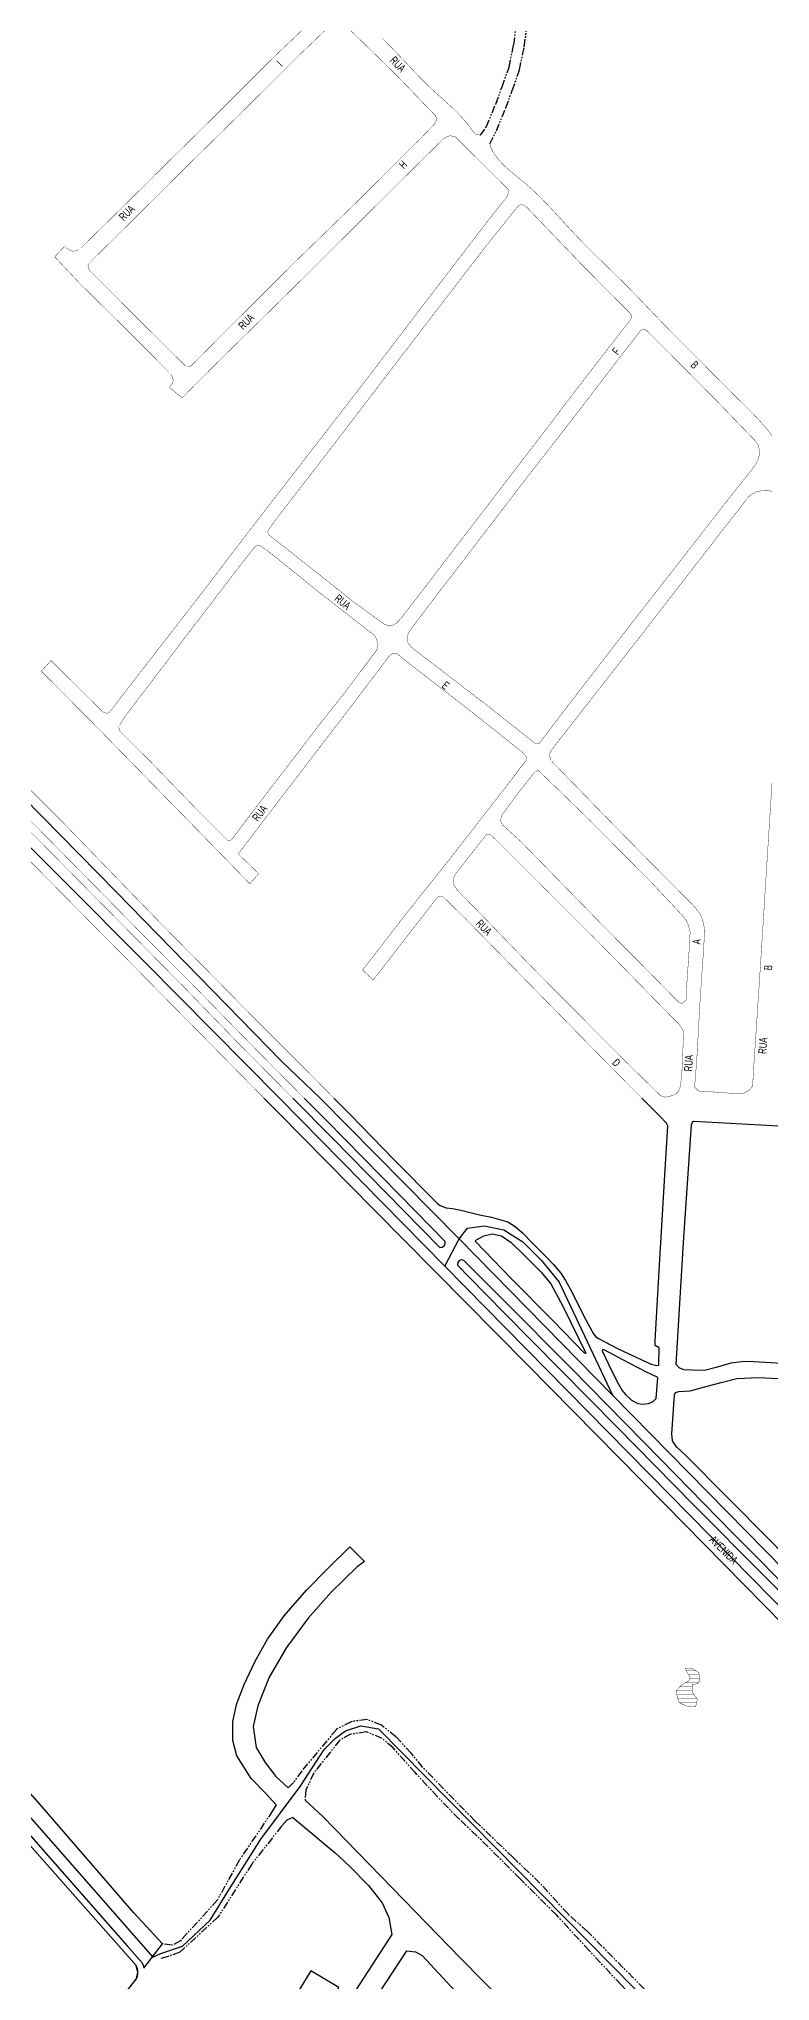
# Model space of a CAD drawing. Extents: x 203640 to 206998, y 4842129 to 4844379.
# Drawn here: x 204775 to 205141, y 4842911 to 4843883 of the extents above; entities that cross this region are included whole.
import ezdxf

# ---------------------------------------------------------------- set-up
doc = ezdxf.new("R2010")
doc.units = 0
doc.header["$LTSCALE"] = 1.5
doc.header["$MEASUREMENT"] = 0
doc.linetypes.add('PHANTOMX2', pattern=[5, 2.5, -0.5, 0.5, -0.5, 0.5, -0.5])
for name, color, linetype in [('CD-MALHA-LOTES', 40, 'CONTINUOUS'), ('HD-HACH-HIDROG', 160, 'CONTINUOUS'), ('HD-LAGOS-PERENE', 170, 'CONTINUOUS'), ('RU-QUADRAS', 210, 'CONTINUOUS'), ('SV-EIXO-RUA-N-PAV', 6, 'CONTINUOUS'), ('SV-EIXO-RUA-PAV', 20, 'CONTINUOUS'), ('SV-RUA-NAO-PAV-S-GUIA-C-GUIA', 7, 'PHANTOMX2'), ('SV-RUA-PAVIM-S-GUIA-C-GUIA', 7, 'CONTINUOUS'), ('SV-TXT-RUA-PAV-S-GUIA-C-GUIA', 7, 'CONTINUOUS')]:
    doc.layers.add(name, color=color, linetype=linetype)
doc.styles.add('ARIAL', font='ARIAL.TTF')

# ---------------------------------------------------------------- blocks, each defined once
blk = doc.blocks.new('*X2')
at = {"layer": 'HD-HACH-HIDROG', "const_width": 0.13}
for points in [[(205099.271878, 4843066.670251), (205103.949926, 4843066.670297)], [(205100.429564, 4843064.670229), (205105.644972, 4843064.670281)], [(205094.367685, 4843056.670037), (205102.353504, 4843056.670117)], [(205094.503741, 4843054.670005), (205103.149043, 4843054.670091)], [(205095.966314, 4843058.670086), (205102.273302, 4843058.670149)], [(205098.854427, 4843060.670148), (205105.122978, 4843060.67021)], [(205100.897903, 4843062.670201), (205105.846898, 4843062.67025)], [(205095.00094, 4843052.669977), (205104.541914, 4843052.670072)], [(205095.853375, 4843050.669953), (205104.345049, 4843050.670037)]]:
    blk.add_lwpolyline(points, dxfattribs=at)

msp = doc.modelspace()

# ---------------------------------------------------------------- linework, layer by layer
at = {"layer": 'CD-MALHA-LOTES'}
msp.add_lwpolyline([(204668.3, 4843082.04), (204636.89, 4843043.97), (204633.67, 4843038.5, 0.182629), (204633.69, 4843032.09), (204636.89, 4843026.89), (204780.36, 4842866.45, 0.380262), (204788.41, 4842867.03), (204824.11, 4842912.39, 0.254367), (204823.97, 4842919.22), (204680.66, 4843081.26, 0.361645)], format="xyb", close=True, dxfattribs=at)
at = {"layer": 'HD-LAGOS-PERENE', "const_width": 0.18}
msp.add_lwpolyline([(205105.96, 4843061.55), (205105.54, 4843065.71), (205101.98, 4843067.86), (205098.74, 4843067.98), (205099.54, 4843066.01), (205101.18, 4843063.54), (205100.58, 4843061.69), (205096.57, 4843059.32), (205094.35, 4843056.93), (205094.55, 4843053.99), (205095.65, 4843050.77), (205099.37, 4843048.94), (205103.9, 4843048.67), (205104.73, 4843052.4), (205102.39, 4843055.76), (205102.23, 4843059.75), (205104.59, 4843060.11)], close=True, dxfattribs=at)
at = {"layer": 'RU-QUADRAS', "color": 6, "linetype": 'Continuous'}
msp.add_lwpolyline([(204780.36, 4842866.45, 0.380262), (204788.41, 4842867.03), (204824.11, 4842912.39), (204824.91, 4842915.82), (204823.97, 4842919.22), (204680.66, 4843081.26), (204676.82, 4843083.49), (204672.39, 4843083.77), (204668.3, 4843082.04), (204636.89, 4843043.97), (204633.67, 4843038.5, 0.181756), (204633.69, 4843032.09), (204636.89, 4843026.89)], format="xyb", close=True, dxfattribs=at)
at = {"layer": 'SV-EIXO-RUA-N-PAV'}
msp.add_lwpolyline([(204832.29, 4842923.42), (204836.33, 4842925.25), (204847.14, 4842928.93), (204861.13, 4842941.94), (204870.71, 4842957.64), (204886.43, 4842982.43), (204906.08, 4843008.7), (204918.11, 4843027.35), (204923.69, 4843032.97), (204928.67, 4843036.68), (204936.42, 4843039.16), (204945.22, 4843037.65), (205096.75, 4842883.98), (205105.48, 4842877.33), (205114.08, 4842874.23), (205121.99, 4842873.2), (205130.25, 4842874.92), (205140.45, 4842880.62), (205148.62, 4842892.62), (205156.3, 4842910.86), (205159.67, 4842928.61), (205176.96, 4843003.97), (205182.24, 4843016.45), (205202.99, 4843040.85)], dxfattribs=at)
at = {"layer": 'SV-EIXO-RUA-PAV'}
for points in [[(204916.15, 4843352.99), (204896.83, 4843371.25), (204813.97, 4843456.17), (204730.39, 4843541.09), (204636.9, 4843635.67)], [(204895.74, 4843352.99), (204828.63, 4843420.58), (204745.63, 4843503.76), (204671.6, 4843579.36), (204636.9, 4843614.73)], [(205581.42, 4842630.28), (205581.25, 4842642.14), (205577.65, 4842652.72), (205566.66, 4842669.3), (205552.27, 4842685.67), (205542.94, 4842695.5), (205461.26, 4842778.24), (205377.39, 4842863.68), (205202.99, 4843040.85), (204978.4, 4843269.01), (204895.74, 4843352.99)], [(204916.15, 4843352.99), (204985.68, 4843282.52), (205062.27, 4843204.4), (205472.26, 4842787.47), (205542.79, 4842715.75), (205551.98, 4842707.9), (205564.34, 4842698.35), (205575.04, 4842691.6), (205584.1, 4842687.81), (205596.26, 4842684.65), (205602.43, 4842683.48), (205613.84, 4842679.47), (205620.99, 4842675.89), (205629.46, 4842670.56), (205637.12, 4842664.29), (205662.24, 4842642.78), (205667.1, 4842638.04)], [(204978.4, 4843269.01), (204985.68, 4843282.52), (204989.8, 4843287.85), (204998.04, 4843289.06), (205007.89, 4843287.02), (205017.45, 4843281.05), (205026.62, 4843271.86), (205035.6, 4843261), (205062.27, 4843204.4)], [(204636.9, 4843146.07), (204673.15, 4843104.76), (204832.29, 4842923.42)]]:
    msp.add_lwpolyline(points, dxfattribs=at)
at = {"layer": 'SV-RUA-NAO-PAV-S-GUIA-C-GUIA'}
for points in [[(205000.95, 4843830.05), (205004.2, 4843836.56), (205008.91, 4843848.03), (205012.16, 4843856.74), (205015.74, 4843867.02), (205018.18, 4843878.65), (205019.86, 4843890.93), (205020.85, 4843913.55), (205021.74, 4843930.43), (205022.77, 4843947.65), (205023.49, 4843962.78), (205023.21, 4843969.91), (205024.41, 4843988.55), (205024.33, 4844003.26), (205024.61, 4844022.18), (205024.66, 4844031.11), (205019.28, 4844055.83), (205008.93, 4844085.43), (205001.38, 4844114.11), (204995.93, 4844140.64), (204992.35, 4844164.46), (204987.02, 4844163.66)], [(204996.26, 4843834.37), (204999.25, 4843838.68), (205003.89, 4843849.99), (205007.09, 4843858.57), (205010.54, 4843868.46), (205012.87, 4843879.57), (205014.49, 4843891.41), (205015.47, 4843913.81), (205016.36, 4843930.73), (205017.39, 4843947.94), (205018.1, 4843962.8), (205017.82, 4843969.97), (205019.02, 4843988.71), (205018.94, 4844003.28), (205019.22, 4844022.23), (205019.27, 4844030.54), (205014.09, 4844054.36), (205003.78, 4844083.85), (204996.13, 4844112.87), (204990.62, 4844139.69), (204987.02, 4844163.66)]]:
    msp.add_lwpolyline(points, dxfattribs=at)
at = {"layer": 'SV-RUA-NAO-PAV-S-GUIA-C-GUIA', "linetype": 'PHANTOMX2'}
for points in [[(205117.98, 4842876.93), (205107.6, 4842879.92), (205095.83, 4842890.06), (205083.47, 4842902.32), (205067.71, 4842918.13), (205049.76, 4842936.32), (205040.07, 4842945.07), (205025.99, 4842960.47), (205012.46, 4842973.41), (204993.5, 4842991.55), (204967.42, 4843018.32), (204961.69, 4843025.35), (204953.99, 4843033.69), (204946.72, 4843039.42), (204939.51, 4843042.32), (204931.64, 4843041.19), (204924.22, 4843037.33), (204906.86, 4843016.59)], [(205117.86, 4842871.71), (205109.25, 4842873.4), (205096.02, 4842880.8), (205084.7, 4842890.98), (205066.58, 4842909.64), (205050.64, 4842926.74), (205034.25, 4842944.55), (205016.08, 4842962.58), (204999.94, 4842978.75), (204985.46, 4842992.63), (204974.74, 4843003.64), (204963.58, 4843015.72), (204952.64, 4843028.04), (204947.17, 4843032.84), (204939.19, 4843036.05), (204931.28, 4843034.88), (204925.97, 4843031.98), (204912.86, 4843015.53)], [(204906.86, 4843016.59), (204902.66, 4843010.8), (204900.06, 4843008.12)], [(204912.86, 4843015.53), (204908.91, 4843006.97), (204908.55, 4843001.89)], [(204892.31, 4842996.61), (204875.72, 4842972.08)], [(204894.05, 4842999.64), (204892.31, 4842996.61)], [(204896.81, 4842989.01), (204882.28, 4842970.57), (204881.84, 4842969.93)], [(204902.43, 4842993.23), (204899.34, 4842991.9), (204896.81, 4842989.01)], [(204875.72, 4842972.08), (204864.68, 4842952.1), (204846.17, 4842931.57)], [(204881.84, 4842969.93), (204864.93, 4842943.52)], [(204864.93, 4842943.52), (204845.94, 4842925.93), (204840, 4842923.76), (204836.11, 4842922.65)], [(204846.17, 4842931.57), (204841.98, 4842929.41), (204837.15, 4842930.16)]]:
    msp.add_lwpolyline(points, dxfattribs=at)
at = {"layer": 'SV-RUA-PAVIM-S-GUIA-C-GUIA', "const_width": 0.18}
for points in [[(204897.43, 4843877.77), (204919.97, 4843899.15)], [(204905.37, 4843874.2), (204923.12, 4843891.18)], [(204927.34, 4843890.65), (204953.71, 4843864.9)], [(204947.07, 4843882.93), (204948.13, 4843881.86), (204949.19, 4843880.78), (204950.25, 4843879.69), (204951.31, 4843878.6), (204952.38, 4843877.5), (204953.44, 4843876.4), (204954.5, 4843875.3), (204956.59, 4843873.11), (204957.64, 4843872.01), (204958.69, 4843870.9), (204959.74, 4843869.79), (204960.79, 4843868.69), (204961.84, 4843867.59), (204962.89, 4843866.49), (204963.93, 4843865.41), (204964.98, 4843864.32), (204966.03, 4843863.25), (204968.13, 4843861.12), (204970.24, 4843859.05), (204972.35, 4843857.02), (204973.6, 4843855.86), (204975.73, 4843853.93), (204977.88, 4843852.03), (204980.02, 4843850.11), (204982.15, 4843848.15), (204984.27, 4843846.11), (204986.37, 4843843.94), (204987.41, 4843842.8), (204988.44, 4843841.61), (204989.47, 4843840.37), (204990.48, 4843839.08), (204991.48, 4843837.73), (204992.67, 4843836.09), (204993.75, 4843834.93), (204996.26, 4843834.37)], [(204817.05, 4843798.26), (204818.12, 4843799.31), (204819.19, 4843800.36), (204820.26, 4843801.42), (204821.33, 4843802.47), (204822.4, 4843803.52), (204823.46, 4843804.57), (204824.53, 4843805.63), (204825.6, 4843806.68), (204826.66, 4843807.74), (204827.73, 4843808.79), (204828.8, 4843809.85), (204829.86, 4843810.9), (204830.93, 4843811.96), (204832, 4843813.01), (204833.06, 4843814.07), (204834.13, 4843815.12), (204835.2, 4843816.18), (204836.26, 4843817.23), (204838.39, 4843819.34), (204840.53, 4843821.45), (204842.66, 4843823.56), (204844.04, 4843824.92), (204846.18, 4843827.03), (204848.31, 4843829.13), (204850.45, 4843831.24), (204852.59, 4843833.34), (204854.73, 4843835.45), (204856.86, 4843837.55), (204859, 4843839.66), (204861.13, 4843841.77), (204862.2, 4843842.82), (204863.26, 4843843.88), (204864.33, 4843844.93), (204865.39, 4843845.99), (204866.46, 4843847.05), (204867.52, 4843848.11), (204868.58, 4843849.17), (204869.65, 4843850.23), (204870.71, 4843851.29), (204872.37, 4843852.95), (204873.43, 4843854.01), (204874.49, 4843855.08), (204875.54, 4843856.14), (204876.6, 4843857.21), (204877.66, 4843858.27), (204878.72, 4843859.33), (204879.77, 4843860.4), (204880.83, 4843861.46), (204881.89, 4843862.52), (204882.95, 4843863.59), (204884.01, 4843864.65), (204885.07, 4843865.71), (204886.14, 4843866.77), (204887.2, 4843867.82), (204889.33, 4843869.93), (204891.47, 4843872.03), (204893.63, 4843874.12), (204895.79, 4843876.2), (204897.43, 4843877.77)], [(204882.41, 4843851.31), (204905.37, 4843874.2)], [(204953.71, 4843864.9), (204973.66, 4843844.25)], [(204853.59, 4843822.99), (204882.41, 4843851.31)], [(204973.66, 4843844.25), (204974.37, 4843842.92), (204973.7, 4843840.43)], [(204965.08, 4843831.52), (204935.19, 4843801.77)], [(204977.39, 4843832.21), (204961.29, 4843816.39)], [(204973.7, 4843840.43), (204965.08, 4843831.52)], [(204983.69, 4843833.54), (204981.06, 4843834.16), (204978.55, 4843833.21), (204977.4, 4843832.22)], [(204990.93, 4843826.37), (204983.69, 4843833.54)], [(204811.47, 4843781.2), (204853.59, 4843822.99)], [(205004.65, 4843812.71), (204990.93, 4843826.37)], [(205142.14, 4843684.12), (205140.33, 4843686.52), (205139.38, 4843687.68), (205138.41, 4843688.83), (205136.47, 4843691.02), (205135.45, 4843692.12), (205134.42, 4843693.22), (205133.39, 4843694.31), (205132.35, 4843695.38), (205131.29, 4843696.45), (205129.18, 4843698.58), (205127.04, 4843700.68), (205124.9, 4843702.78), (205122.75, 4843704.88), (205121.35, 4843706.26), (205119.22, 4843708.38), (205117.1, 4843710.5), (205114.99, 4843712.63), (205113.94, 4843713.69), (205112.88, 4843714.76), (205111.83, 4843715.83), (205110.77, 4843716.9), (205109.72, 4843717.96), (205108.67, 4843719.03), (205107.61, 4843720.1), (205106.56, 4843721.17), (205105.5, 4843722.23), (205104.44, 4843723.3), (205103.26, 4843724.48), (205102.2, 4843725.54), (205101.14, 4843726.61), (205100.08, 4843727.67), (205099.02, 4843728.73), (205097.96, 4843729.79), (205096.9, 4843730.85), (205095.83, 4843731.91), (205094.77, 4843732.97), (205093.71, 4843734.03), (205091.6, 4843736.16), (205089.49, 4843738.29), (205087.39, 4843740.44), (205085.35, 4843742.55), (205083.27, 4843744.71), (205081.2, 4843746.88), (205079.13, 4843749.05), (205078.09, 4843750.14), (205077.06, 4843751.22), (205076.02, 4843752.3), (205074.97, 4843753.38), (205073.93, 4843754.46), (205072.35, 4843756.07), (205071.29, 4843757.14), (205070.24, 4843758.21), (205069.18, 4843759.27), (205068.11, 4843760.33), (205067.05, 4843761.39), (205065.98, 4843762.44), (205064.91, 4843763.5), (205063.84, 4843764.55), (205062.77, 4843765.61), (205061.7, 4843766.66), (205060.62, 4843767.71), (205059.55, 4843768.76), (205058.48, 4843769.81), (205057.41, 4843770.86), (205056.34, 4843771.91), (205055.27, 4843772.97), (205054.2, 4843774.02), (205053.13, 4843775.08), (205051.01, 4843777.19), (205048.89, 4843779.32), (205046.8, 4843781.45), (205044.71, 4843783.6), (205042.65, 4843785.77), (205041.32, 4843787.19), (205039.29, 4843789.38), (205037.27, 4843791.58), (205035.25, 4843793.79), (205033.22, 4843795.98), (205031.18, 4843798.17), (205029.12, 4843800.34), (205027.02, 4843802.49), (205025.96, 4843803.55), (205024.89, 4843804.61), (205023.81, 4843805.65), (205022.71, 4843806.69), (205021.6, 4843807.72), (205020.48, 4843808.73), (205019.33, 4843809.73), (205018.18, 4843810.72), (205016.78, 4843811.87), (205015.59, 4843812.84), (205014.4, 4843813.8), (205013.2, 4843814.76), (205012.02, 4843815.72), (205010.85, 4843816.7), (205009.7, 4843817.7), (205008.58, 4843818.71), (205007.5, 4843819.76), (205005.47, 4843821.94), (205003.66, 4843824.29), (205002.42, 4843826.28), (205001.64, 4843827.86), (205000.95, 4843830.05)], [(204961.29, 4843816.39), (204920.83, 4843776.16)], [(205010.15, 4843807.33), (205004.65, 4843812.71)], [(205000.26, 4843791.96), (205009.39, 4843803.45)], [(205009.39, 4843803.45), (205010.35, 4843805.51), (205010.15, 4843807.33)], [(204796.48, 4843778.06), (204817.05, 4843798.26)], [(204935.19, 4843801.77), (204902.36, 4843769.9)], [(204999.01, 4843778.94), (205014.8, 4843798.6)], [(205014.8, 4843798.6), (205015.96, 4843799.55), (205017.47, 4843799.55), (205019.17, 4843798.59), (205020.24, 4843797.53)], [(205020.24, 4843797.53), (205046.45, 4843770.19)], [(204969.59, 4843752.01), (205000.26, 4843791.96)], [(204783.32, 4843773.57), (204788.27, 4843778.82)], [(204795.42, 4843760.69), (204783.32, 4843773.57)], [(204788.27, 4843778.82), (204789.24, 4843777.87)], [(204789.24, 4843777.87), (204791.2, 4843776.67), (204792.7, 4843776.34), (204795.33, 4843777.1)], [(204800.8, 4843770.72), (204811.47, 4843781.2)], [(204920.83, 4843776.16), (204904.57, 4843759.96)], [(204975.31, 4843748.14), (204999.01, 4843778.94)], [(204801.06, 4843766.37), (204800.22, 4843767.71), (204799.91, 4843769.18), (204800.64, 4843770.56)], [(204808.51, 4843758.92), (204801.06, 4843766.37)], [(204902.36, 4843769.9), (204865.56, 4843733.26)], [(205046.45, 4843770.19), (205070.9, 4843745.55)], [(204819, 4843737.37), (204795.42, 4843760.69)], [(204836.26, 4843731.35), (204808.51, 4843758.92)], [(204904.57, 4843759.96), (204855.26, 4843711.5)], [(204940.56, 4843714.01), (204969.59, 4843752.01)], [(204943.75, 4843707.02), (204975.31, 4843748.14)], [(205070.9, 4843745.55), (205071.75, 4843744.5)], [(205071.91, 4843743.55), (205071.29, 4843742.1)], [(205071.75, 4843744.5), (205071.91, 4843743.55)], [(204840.47, 4843715.84), (204819, 4843737.37)], [(205071.29, 4843742.1), (205056.12, 4843722.6)], [(205076.56, 4843736.96), (205065.5, 4843722.77)], [(205078.06, 4843737.32), (205076.56, 4843736.96)], [(205079.22, 4843736.9), (205078.06, 4843737.32)], [(205080.61, 4843735.58), (205079.22, 4843736.9)], [(205085.08, 4843731.17), (205080.61, 4843735.58)], [(204848.76, 4843718.94), (204836.26, 4843731.35)], [(204865.56, 4843733.26), (204856.03, 4843723.57)], [(205100.3, 4843715.82), (205085.08, 4843731.17)], [(204842.22, 4843710.4), (204842.59, 4843711.86), (204841.99, 4843713.67), (204841.21, 4843714.96)], [(204851.36, 4843718.97), (204849.83, 4843718.51)], [(204856.03, 4843723.57), (204851.36, 4843718.97)], [(205056.12, 4843722.6), (205042.64, 4843705.16)], [(205065.5, 4843722.77), (205046.69, 4843698.16)], [(205115.24, 4843700.72), (205100.3, 4843715.82)], [(204840.66, 4843708.29), (204842.22, 4843710.4)], [(204847.08, 4843703.07), (204840.66, 4843708.29)], [(204855.26, 4843711.5), (204847.08, 4843703.07)], [(204911.83, 4843676.91), (204940.56, 4843714.01)], [(204925.45, 4843683.05), (204943.75, 4843707.02)], [(205042.64, 4843705.16), (205026.33, 4843683.72)], [(205046.69, 4843698.16), (205017.47, 4843660.62)], [(205131.78, 4843683.57), (205115.24, 4843700.72)], [(204881.53, 4843637.79), (204911.83, 4843676.91)], [(204895.43, 4843644.21), (204925.45, 4843683.05)], [(205026.33, 4843683.72), (205004.29, 4843655.07)], [(205134.08, 4843670.1), (205135.37, 4843672.81), (205135.78, 4843674.88), (205135.83, 4843676.38), (205135.39, 4843678.77), (205134.77, 4843680.14), (205133.88, 4843681.39), (205132.85, 4843682.49), (205131.78, 4843683.56)], [(205118.4, 4843650.05), (205131.4, 4843666.45)], [(205131.4, 4843666.45), (205134.08, 4843670.1)], [(205017.47, 4843660.62), (204977.87, 4843608.95)], [(205142.37, 4843656.28), (205140.89, 4843656.56), (205139.37, 4843656.68), (205136.83, 4843656.58), (205135.34, 4843656.34), (205133.55, 4843655.76), (205132.22, 4843655.05), (205130.99, 4843654.15), (205129.91, 4843653.09)], [(205004.29, 4843655.07), (204973.95, 4843615.51)], [(205093.98, 4843618.66), (205118.4, 4843650.05)], [(205125.2, 4843646.9), (205113.95, 4843632.59)], [(205129.37, 4843652.43), (205125.2, 4843646.9)], [(204856.89, 4843605.51), (204881.53, 4843637.79)], [(204889.84, 4843635.83), (204890.15, 4843637.08)], [(204890.15, 4843637.08), (204895.43, 4843644.21)], [(204877.47, 4843621.12), (204883.42, 4843628.53)], [(204883.42, 4843628.53), (204884.46, 4843629.17)], [(204884.46, 4843629.17), (204886.16, 4843629.1)], [(204886.16, 4843629.1), (204891.71, 4843625.11)], [(204890.43, 4843634.55), (204889.84, 4843635.83)], [(204905.97, 4843622.34), (204890.43, 4843634.55)], [(205113.95, 4843632.59), (205077.55, 4843585.55)], [(204851.71, 4843587.49), (204877.47, 4843621.12)], [(204891.71, 4843625.11), (204916.79, 4843604.88)], [(204932.69, 4843601.12), (204905.97, 4843622.34)], [(205071.58, 4843590.02), (205093.98, 4843618.66)], [(204974.13, 4843615.62), (204956.54, 4843592.87)], [(204977.87, 4843609.05), (204960.7, 4843586.48)], [(204816.16, 4843553.02), (204856.89, 4843605.51)], [(204916.79, 4843604.88), (204943.28, 4843584.24)], [(204948.41, 4843589.7), (204932.69, 4843601.12)], [(204950.82, 4843589.15), (204948.41, 4843589.7)], [(204952.77, 4843589.49), (204950.82, 4843589.15)], [(204954.3, 4843590.5), (204952.77, 4843589.49)], [(204956.54, 4843592.87), (204954.3, 4843590.5)], [(205040.95, 4843550.35), (205071.58, 4843590.02)], [(204819.12, 4843544.65), (204851.71, 4843587.49)], [(204943.28, 4843584.24), (204944.16, 4843582.69)], [(204944.16, 4843582.69), (204944.78, 4843580.59)], [(204944.78, 4843580.59), (204944.66, 4843577.74)], [(204959.86, 4843582.82), (204959.85, 4843580.86)], [(204959.85, 4843580.86), (204961.64, 4843578.41)], [(204959.95, 4843584.7), (204959.86, 4843582.82)], [(204960.7, 4843586.48), (204959.95, 4843584.7)], [(205077.55, 4843585.55), (205054, 4843555.44)], [(204776.59, 4843566.43), (204781.42, 4843571.74)], [(204781.42, 4843571.74), (204806.85, 4843546.51)], [(204944.41, 4843577.05), (204928.97, 4843556.45)], [(204950.93, 4843574.33), (204930.73, 4843547.72)], [(204944.66, 4843577.74), (204944.41, 4843577.05)], [(204952.28, 4843575.15), (204950.93, 4843574.33)], [(204953.47, 4843575.38), (204952.28, 4843575.15)], [(204954.85, 4843574.98), (204953.47, 4843575.38)], [(204958.04, 4843572.23), (204954.85, 4843574.98)], [(204988.89, 4843548.35), (204958.04, 4843572.23)], [(204961.64, 4843578.41), (204999.53, 4843549.33)], [(204804.87, 4843537.94), (204776.59, 4843566.43)], [(204811.24, 4843546.5), (204816.16, 4843553.02)], [(204928.97, 4843556.45), (204916.36, 4843540.61)], [(204999.53, 4843549.33), (205023.77, 4843530.18)], [(205025.59, 4843530.24), (205040.95, 4843550.35)], [(205054, 4843555.44), (205031.63, 4843526.85)], [(204806.85, 4843546.51), (204808.06, 4843545.62), (204809.85, 4843545.39), (204811.06, 4843546.28)], [(204815.66, 4843539.29), (204819.12, 4843544.65)], [(204930.73, 4843547.72), (204892.4, 4843497.77)], [(204916.36, 4843540.61), (204902.6, 4843522.57)], [(205005, 4843535.68), (204988.89, 4843548.35)], [(204843.52, 4843498.45), (204804.87, 4843537.94)], [(204816.52, 4843535.74), (204815.54, 4843536.89), (204815.39, 4843538.7)], [(204831.03, 4843521.33), (204816.52, 4843535.74)], [(205018.47, 4843524.85), (205005, 4843535.68)], [(205023.77, 4843530.18), (205025.59, 4843530.24)], [(204854.86, 4843496.77), (204831.03, 4843521.33)], [(204902.6, 4843522.57), (204882.74, 4843496.75)], [(205012.48, 4843513.1), (205018.89, 4843521.66)], [(205018.89, 4843521.66), (205019.33, 4843523.09), (205018.76, 4843524.56)], [(205031.63, 4843526.85), (205031.01, 4843525.48), (205030.88, 4843523.94), (205031.53, 4843521.86)], [(205031.91, 4843521.37), (205061.46, 4843490.98)], [(204980.81, 4843472.4), (205012.48, 4843513.1)], [(205023.57, 4843516.22), (205013.53, 4843503.46)], [(205025.31, 4843516.67), (205023.8, 4843516.44)], [(205034.29, 4843508.02), (205025.31, 4843516.67)], [(205013.53, 4843503.46), (205006.97, 4843494.35)], [(205050.57, 4843492.2), (205034.29, 4843508.02)], [(205139.88, 4843475.85), (205142.08, 4843510.29)], [(204880.91, 4843460.16), (204843.52, 4843498.45)], [(204869.74, 4843481.93), (204854.86, 4843496.77)], [(204882.74, 4843496.75), (204872.71, 4843483.37)], [(204892.4, 4843497.77), (204875.08, 4843475.03)], [(205006.97, 4843494.35), (205006.23, 4843491.59)], [(205006.23, 4843491.59), (205007.54, 4843489.41)], [(205081.91, 4843460.64), (205050.57, 4843492.2)], [(204871.18, 4843481.67), (204869.74, 4843481.93)], [(204871.69, 4843482.25), (204871.18, 4843481.67)], [(204872.71, 4843483.37), (204871.69, 4843482.25)], [(204999.17, 4843484.66), (204983.98, 4843465.27)], [(205000.57, 4843484.85), (204999.17, 4843484.66)], [(205001.82, 4843484.2), (205000.57, 4843484.85)], [(205004.08, 4843482.14), (205001.82, 4843484.2)], [(205028.96, 4843457.21), (205004.08, 4843482.14)], [(205007.54, 4843489.41), (205016.94, 4843480.78)], [(205061.46, 4843490.98), (205085.32, 4843466.79)], [(204875.08, 4843475.03), (204885.32, 4843465.17)], [(204959.82, 4843446.09), (204980.81, 4843472.4)], [(205016.94, 4843480.78), (205058.52, 4843438.18)], [(205136.44, 4843421.25), (205139.88, 4843475.85)], [(204885.32, 4843465.17), (204880.91, 4843460.16)], [(204982.8, 4843463.23), (204982.74, 4843461.37)], [(204983.98, 4843465.27), (204982.8, 4843463.23)], [(205085.32, 4843466.79), (205101.85, 4843450.14)], [(204975.13, 4843453.86), (204961.54, 4843436.41)], [(204977.3, 4843453.9), (204975.13, 4843453.86)], [(204989.02, 4843442.39), (204977.3, 4843453.9)], [(204982.74, 4843461.37), (204983.07, 4843459.29)], [(204983.07, 4843459.29), (204984.65, 4843456.93)], [(204984.65, 4843456.93), (204995.99, 4843445.4)], [(205052.98, 4843433.29), (205028.96, 4843457.21)], [(205097.53, 4843443.98), (205081.91, 4843460.64)], [(204937.26, 4843416.94), (204959.82, 4843446.09)], [(204995.99, 4843445.4), (205025.47, 4843414.89)], [(205098.98, 4843442.12), (205097.53, 4843443.98)], [(205101.85, 4843450.14), (205103.86, 4843447.92), (205104.82, 4843446.76), (205105.73, 4843445.55), (205106.73, 4843443.88), (205107.64, 4843441.03), (205108.1, 4843438.57), (205108.24, 4843436.52)], [(204961.54, 4843436.41), (204942.6, 4843412)], [(205017.88, 4843412.97), (204989.02, 4843442.39)], [(205089.64, 4843395.9), (205052.98, 4843433.29)], [(205058.52, 4843438.18), (205074.5, 4843422.17)], [(205100.13, 4843439.73), (205098.98, 4843442.12)], [(205101.11, 4843436.18), (205100.13, 4843439.73)], [(205100.97, 4843431.67), (205101.11, 4843436.18)], [(205108.24, 4843436.52), (205108.03, 4843429.56)], [(205099.43, 4843409.34), (205100.97, 4843431.67)], [(205108.03, 4843429.56), (205106.15, 4843402.38)], [(204942.6, 4843412), (204937.26, 4843416.94)], [(205025.47, 4843414.89), (205069.21, 4843370.97)], [(205074.5, 4843422.17), (205095.53, 4843400.75)], [(205132.78, 4843365.96), (205136.44, 4843421.25)], [(205042.47, 4843387.9), (205017.88, 4843412.97)], [(205099.09, 4843401.98), (205099.43, 4843409.34)], [(205095.45, 4843390.02), (205089.64, 4843395.9)], [(205095.53, 4843400.75), (205096.95, 4843400.24), (205099.08, 4843401.86)], [(205106.15, 4843402.38), (205104.42, 4843371.53)], [(205070.47, 4843359.44), (205042.47, 4843387.9)], [(205097.77, 4843383.39), (205097.83, 4843384.89), (205097.5, 4843387), (205095.45, 4843390.02)], [(205097.11, 4843367.3), (205097.77, 4843383.39)], [(205069.21, 4843370.97), (205086.35, 4843354.13)], [(205096.8, 4843363.34), (205097.11, 4843367.3)], [(205104.42, 4843371.53), (205103.35, 4843358.44)], [(205132.41, 4843359.22), (205132.78, 4843365.96)], [(205076.92, 4843352.98), (205070.47, 4843359.44)], [(205086.35, 4843354.13), (205088.79, 4843353.43), (205090.28, 4843353.65), (205092.79, 4843354.43), (205094.12, 4843355.16), (205095.17, 4843356.23), (205096.19, 4843358.53)], [(205096.19, 4843358.53), (205096.8, 4843363.34)], [(205103.35, 4843358.44), (205105.26, 4843356.54)], [(205105.26, 4843356.54), (205125.19, 4843355.14)], [(205125.19, 4843355.14), (205127.77, 4843355.3)], [(205127.77, 4843355.3), (205130.14, 4843356.61)], [(205130.14, 4843356.61), (205131.5, 4843357.74)], [(205131.5, 4843357.74), (205132.41, 4843359.22)]]:
    msp.add_lwpolyline(points, dxfattribs=at)
at = {"layer": 'SV-RUA-PAVIM-S-GUIA-C-GUIA', "linetype": 'Continuous', "const_width": 0.18, "flags": 128}
for points in [[(204636.9, 4843642.59), (204657.24, 4843621.77), (204693.21, 4843585.96), (204740.6, 4843537.5), (204786.98, 4843491.22), (204835.87, 4843440.78), (204882.02, 4843394.07), (204909.32, 4843366.74), (204922.86, 4843352.99)], [(204636.9, 4843627.47), (204658.39, 4843605.62), (204688.51, 4843575.24), (204726.83, 4843536.82), (204772.4, 4843490.39), (204824.53, 4843437.54), (204852.08, 4843409.86), (204885.36, 4843375.88), (204908.01, 4843352.99)], [(204902.33, 4843352.99), (204874.91, 4843380.65), (204847.65, 4843408.77), (204806.17, 4843450.74), (204745.25, 4843512.36), (204704.06, 4843553.95), (204674.3, 4843583.93), (204636.9, 4843621.67)], [(204887.89, 4843352.99), (204861.44, 4843379.88), (204817.93, 4843423.93), (204761.02, 4843481.47), (204697.21, 4843546.42), (204636.9, 4843607.39)]]:
    msp.add_lwpolyline(points, dxfattribs=at)
at = {"layer": 'SV-RUA-PAVIM-S-GUIA-C-GUIA'}
for points in [[(205179.46, 4843057.56), (205148.08, 4843089.41), (205088.31, 4843150.05), (205019.68, 4843219.73), (204942.87, 4843297.32), (204895.16, 4843345.61), (204887.9, 4843352.99)], [(204902.33, 4843352.99), (204922.11, 4843333.03), (204976, 4843278.34), (204977.17, 4843278.36), (204978.28, 4843279.24), (204978.66, 4843280.12), (204978.58, 4843281.21), (204955.97, 4843304.35), (204919.18, 4843341.71), (204908.02, 4843352.99)], [(204922.86, 4843352.99), (204922.86, 4843352.98), (204931.18, 4843344.53), (204952.93, 4843322.24), (204974.52, 4843300.49), (204976.13, 4843299.19), (204979.03, 4843298.16), (204982.28, 4843297.71), (204986.49, 4843296.89), (204995.85, 4843294.62), (205001.8, 4843293.4), (205010.02, 4843291.12), (205013.66, 4843288.77), (205017.28, 4843285.6), (205022.32, 4843280.43), (205029.13, 4843273.65), (205032.78, 4843269.82), (205036.49, 4843265.46), (205038.76, 4843261.84), (205042.02, 4843256.05), (205048.32, 4843243.29), (205052.81, 4843235.07), (205053.94, 4843233.67), (205055.31, 4843232.72), (205065.21, 4843227.53), (205081.67, 4843219.93), (205084.44, 4843219.28), (205085.5, 4843219.49), (205085.66, 4843228.14), (205083.58, 4843229.34), (205083.57, 4843231.68), (205085.6, 4843266.68), (205088.56, 4843314.38), (205089.95, 4843339.14), (205089.35, 4843340.4), (205085.75, 4843344.13), (205076.91, 4843352.98)], [(205166.35, 4843219.15), (205133.01, 4843221.03), (205128.26, 4843221.35), (205121.49, 4843220.4), (205114.16, 4843218.26), (205108.33, 4843216.8), (205102.23, 4843216.96), (205098.04, 4843217.05), (205095.6, 4843218.03), (205094.23, 4843219.85), (205097.74, 4843280.69), (205101.88, 4843339.66), (205102.31, 4843341.11), (205102.97, 4843341.43), (205151.53, 4843338.75)], [(205191.2, 4843060.55), (205138.63, 4843113.58), (205102.56, 4843150), (205064.68, 4843188.45), (205008.07, 4843245.63), (204990.59, 4843263.48), (204984.98, 4843269.32), (204985.1, 4843270.71), (204985.79, 4843271.85), (204986.73, 4843272.35), (204987.81, 4843271.9), (205007.97, 4843251.73), (205041.78, 4843217.69), (205086.4, 4843172.25), (205122.47, 4843135.52), (205156.51, 4843101.2), (205188.47, 4843069), (205264.92, 4842991.49), (205329.68, 4842926.04), (205378.76, 4842876.14)], [(205084.98, 4843213.19), (205078.92, 4843216.08), (205067.52, 4843222.05), (205058.16, 4843227.13), (205057.36, 4843227.06), (205057.11, 4843226.52), (205060.47, 4843219.6), (205064.54, 4843211.45), (205067.07, 4843206.69), (205068.88, 4843204.74), (205071.78, 4843201.92), (205074.99, 4843200.34), (205077.32, 4843200.02), (205080.38, 4843200.35), (205082.58, 4843201.22), (205084.21, 4843202.71), (205084.99, 4843213.29)], [(205168.08, 4843104.26), (205140.93, 4843131.96), (205098.58, 4843174.53), (205094.41, 4843178.44), (205093.25, 4843180.18), (205092.3, 4843181.64), (205092, 4843185.05), (205093.28, 4843204.53), (205093.8, 4843205.82), (205095.44, 4843206.33), (205101.15, 4843206.53), (205109.7, 4843208.91), (205116.64, 4843210.71), (205124.42, 4843212.69), (205135.26, 4843213.32), (205157.87, 4843212.02)], [(204636.89, 4843046.23), (204654.24, 4843069.18), (204668.52, 4843087.49), (204671.85, 4843088.9), (204674.36, 4843089.12), (204676.99, 4843088.77), (204679.97, 4843087.3), (204684.1, 4843082.72), (204736.45, 4843023.6), (204778.48, 4842975.72), (204819.45, 4842929.09), (204827.02, 4842920.68), (204827.66, 4842918.98), (204827.86, 4842917.88), (204837.15, 4842930.16), (204822.91, 4842945.68), (204774.81, 4843001.12), (204717.87, 4843065.66), (204681.35, 4843105.9), (204636.9, 4843156.57)], [(204894.05, 4842999.64), (204888.65, 4843005.37), (204881.62, 4843012.79), (204874.44, 4843024.16), (204872.34, 4843031.73), (204872.32, 4843041.27), (204874.41, 4843050.27), (204878.13, 4843059.78), (204883.45, 4843071.11), (204889.76, 4843082.51), (204898.03, 4843094.06), (204909.16, 4843107.02), (204920.28, 4843118.15), (204930.98, 4843128.65), (204938.28, 4843121.23), (204934.5, 4843118.68), (204921.62, 4843105.9), (204910.06, 4843092.88), (204899.27, 4843078.29), (204890.57, 4843063.37), (204884.92, 4843049.1), (204882.6, 4843038.7), (204883.98, 4843028.22), (204888.49, 4843020.72), (204893.98, 4843013.73), (204900.06, 4843008.12)], [(204908.55, 4843001.89), (204917.58, 4842993.66), (204986.47, 4842922.71), (205052.02, 4842856.33), (205087.21, 4842819.48), (205121.13, 4842784.58), (205157.08, 4842746.92), (205192.67, 4842709.45), (205211.34, 4842689.46), (205245.06, 4842654.02), (205253.42, 4842643.69), (205260.66, 4842633.97), (205262.24, 4842632.02), (205263.14, 4842629.41), (205262.74, 4842626.67), (205261.07, 4842623.11), (205244.43, 4842598.77)], [(204902.43, 4842993.23), (204923.58, 4842975.67), (204930.78, 4842968.95), (204940.27, 4842959.31), (204947.04, 4842950.63), (204950.47, 4842943.28), (204951.84, 4842934.73), (204930.15, 4842901.07), (204930.29, 4842901.06), (204923.8, 4842905.05), (204925.4, 4842908.34), (204911.45, 4842916.57), (204903.02, 4842902.96), (204916.7, 4842895.07), (204918.67, 4842898.04), (204925.73, 4842893.61), (204913.99, 4842875.48), (204912.25, 4842876.07), (204827.35, 4842848.44), (204815.74, 4842832.15), (204819.38, 4842829.85)], [(204936.21, 4842860.79), (204921.98, 4842869.46), (204959.36, 4842926.54), (204963.82, 4842926.07), (204967.06, 4842924.34), (204992.48, 4842896.91), (205042.35, 4842844.88), (205087.02, 4842798.05), (205133.74, 4842749.06), (205165.56, 4842715.85), (205197.37, 4842682.2), (205224.89, 4842654.66), (205230.43, 4842647.23), (205229.35, 4842643.19), (205226.28, 4842638.3), (205213.9, 4842619.68)]]:
    msp.add_lwpolyline(points, dxfattribs=at)
msp.add_lwpolyline([(204993.94, 4843281.94), (204998.01, 4843284.18), (205002.08, 4843285.07), (205006.71, 4843284.17), (205011.69, 4843280.76), (205018.29, 4843274.31), (205026.58, 4843266), (205031.47, 4843260.02), (205037.44, 4843248.86), (205049.01, 4843225.39), (205048.5, 4843225.24), (205032.38, 4843241.76), (205011.67, 4843262.83), (204993.83, 4843281.26)], close=True, dxfattribs=at)

# ---------------------------------------------------------------- block references
at = {"layer": 'HD-LAGOS-PERENE'}
msp.add_blockref('*X2', (0, 0), dxfattribs=at)

# ---------------------------------------------------------------- texts
at = {"layer": 'SV-TXT-RUA-PAV-S-GUIA-C-GUIA', "style": 'ARIAL', "width": 0.7}
for s, rotation, p in [('RUA                                                                                              I', 44.30934, (204817.78, 4843791.28)), ('RUA', 314, (204950.62, 4843871.47)), ('RUA                                                                                                 H', 45, (204877.57, 4843736.87)), ('F', 53, (205064.97, 4843724.18)), ('B', 314, (205101.02, 4843719.1)), ('RUA                                                        E', 321, (204922.87, 4843602.07)), ('RUA', 53, (204884.93, 4843490.98)), ('RUA                                                                                  D', 314.4444, (204993.71, 4843439.85)), ('RUA                                                   A', 86.20285, (205102.06, 4843366.21)), ('RUA                               B', 86, (205139.16, 4843374.94)), ('AVENIDA', 315, (205110.41, 4843131.77))]:
    msp.add_text(s, height=4, rotation=rotation, dxfattribs=at).set_placement(p)

doc.saveas('drawing.dxf')
